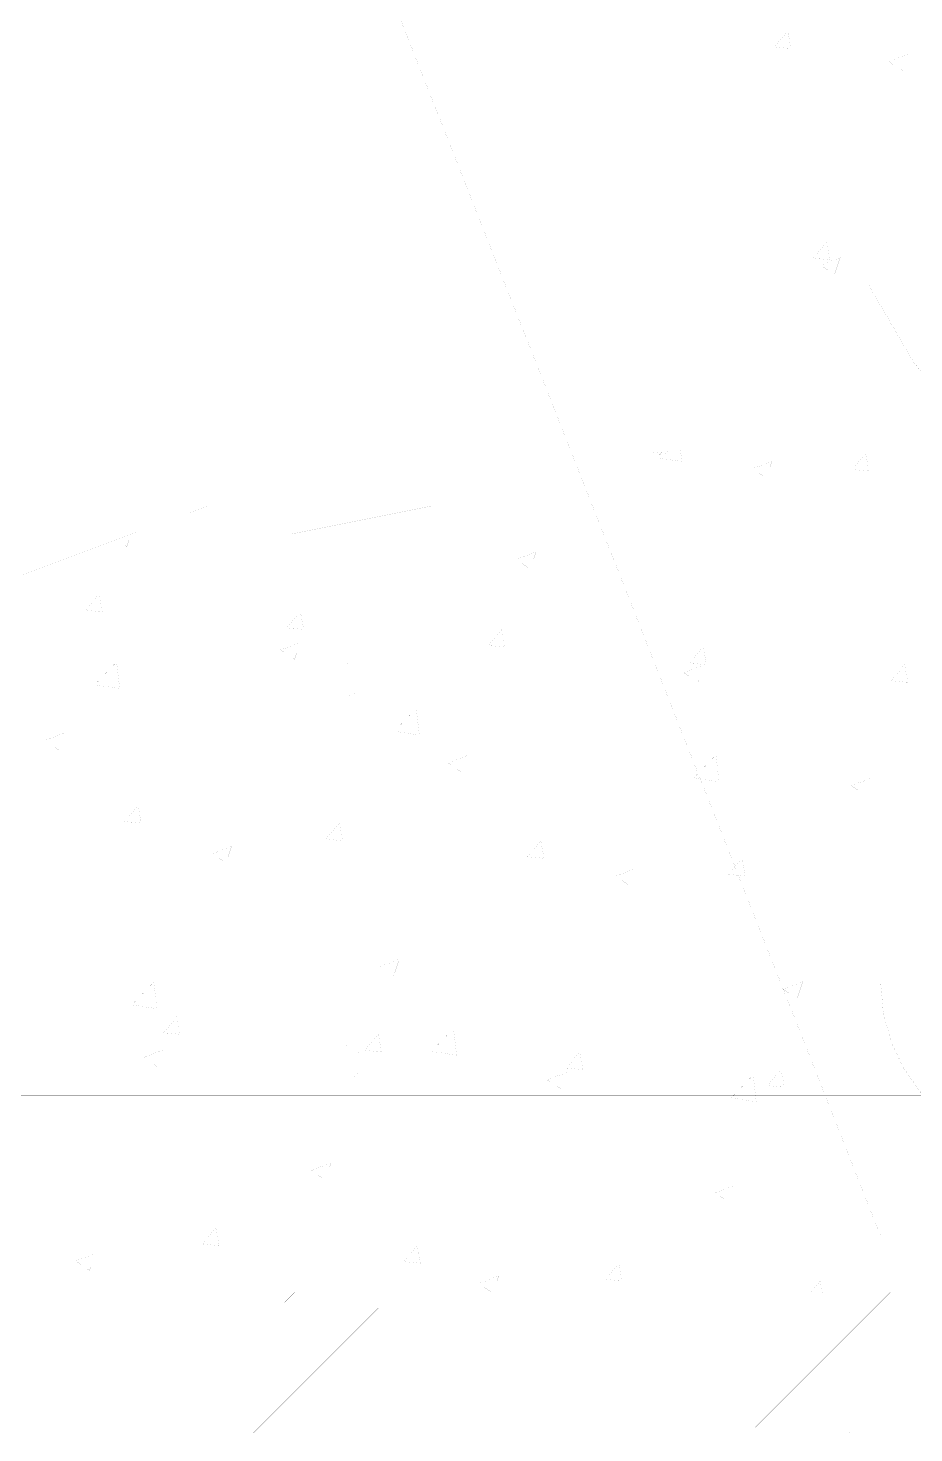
# Model space of a CAD drawing. Header units: millimetres. Extents: x -2171 to 1563, y -1758 to -1505.
# Drawn here: x 1351.681 to 1352.864, y -1615.606 to -1613.73 of the extents above; entities that cross this region are included whole.
import ezdxf

# ---------------------------------------------------------------- set-up
doc = ezdxf.new("R2010")
doc.units = ezdxf.units.MM
doc.linetypes.add('DOT', pattern=[0.025, 0, -0.025])
doc.layers.add('Tablet', color=7, linetype='Continuous', true_color=0x0180ff)

msp = doc.modelspace()

# ---------------------------------------------------------------- linework, layer by layer
at = {"layer": 'Tablet', "color": 1}
msp.add_lwpolyline([(1353.1572, -1611.6685, 0.00006, 0.00006, 0), (1352.6322, -1611.6685, 0.00006, 0.00006, 0), (1352.6322, -1614.2935, 0.00006, 0.00006, 0), (1350.3822, -1614.2935, 0.00006, 0.00006, 0), (1350.3822, -1615.4185, 0.00006, 0.00006, 0), (1353.1572, -1615.4185, 0.00006, 0.00006, 0), (1353.6072, -1615.4185, 0.00006, 0.00006, 0), (1356.7572, -1615.4185, 0.00006, 0.00006, 0), (1356.7572, -1614.2935, 0.00006, 0.00006, 0), (1354.5072, -1614.2935, 0.00006, 0.00006, 0), (1354.5072, -1611.6685, 0.00006, 0.00006, 0), (1353.6072, -1611.6685, 0.00006, 0.00006, 0)], format="xyseb", dxfattribs=at)
for points in [[(1352.4447, -1614.2935, 0.00006, 0.00006, 0), (1352.4447, -1611.6685, 0.00006, 0.00006, 0), (1352.6322, -1611.6685, 0.00006, 0.00006, 0), (1352.6322, -1614.2935, 0.00006, 0.00006, 0)], [(1350.3822, -1615.4185, 0.00006, 0.00006, 0), (1350.3822, -1615.606, 0.00006, 0.00006, 0), (1356.7572, -1615.606, 0.00006, 0.00006, 0), (1356.7572, -1615.4185, 0.00006, 0.00006, 0)]]:
    msp.add_lwpolyline(points, format="xyseb", close=True, dxfattribs=at)
at = {"layer": 'Tablet', "color": 7}
for points in [[(1352.8763, -1611.9318, 0.00006, 0.00006, 0), (1352.8521, -1611.9646, 0.00006, 0.00006, 0), (1352.8343, -1612.0012, 0.00006, 0.00006, 0), (1352.8234, -1612.0404, 0.00006, 0.00006, 0), (1352.8197, -1612.081, 0.00006, 0.00006, 0), (1352.8197, -1615.006, 0.00006, 0.00006, 0), (1352.8231, -1615.0451, 0.00006, 0.00006, 0), (1352.8333, -1615.0829, 0.00006, 0.00006, 0), (1352.8498, -1615.1185, 0.00006, 0.00006, 0), (1352.8723, -1615.1506, 0.00006, 0.00006, 0), (1352.9001, -1615.1783, 0.00006, 0.00006, 0), (1352.9322, -1615.2008, 0.00006, 0.00006, 0), (1352.9677, -1615.2174, 0.00006, 0.00006, 0), (1353.0056, -1615.2276, 0.00006, 0.00006, 0), (1353.0447, -1615.231, 0.00006, 0.00006, 0), (1354.0947, -1615.231, 0.00006, 0.00006, 0), (1354.1338, -1615.2276, 0.00006, 0.00006, 0), (1354.1716, -1615.2174, 0.00006, 0.00006, 0), (1354.2072, -1615.2008, 0.00006, 0.00006, 0), (1354.2393, -1615.1783, 0.00006, 0.00006, 0), (1354.267, -1615.1506, 0.00006, 0.00006, 0)], [(1352.8197, -1614.481, 0.00006, 0.00006, 0), (1350.3822, -1614.481, 0.00006, 0.00006, 0)], [(1352.8197, -1614.556, 0.00006, 0.00006, 0), (1350.3822, -1614.556, 0.00006, 0.00006, 0)]]:
    msp.add_lwpolyline(points, format="xyseb", dxfattribs=at)
at = {"layer": 'Tablet', "color": 8}
for points in [[(1354.2822, -1612.4977, 0.000045, 0.000045, 0), (1354.0572, -1612.5121, 0.000045, 0.000045, 0), (1353.9072, -1612.3865, 0.000045, 0.000045, 0), (1353.6447, -1612.5352, 0.000045, 0.000045, 0), (1353.5322, -1612.4977, 0.000045, 0.000045, 0), (1353.3072, -1612.831, 0.000045, 0.000045, 0), (1353.0822, -1612.681, 0.000045, 0.000045, 0), (1353.0072, -1612.7185, 0.000045, 0.000045, 0), (1352.8506, -1612.756, 0.000045, 0.000045, 0), (1352.7822, -1612.681, 0.000045, 0.000045, 0), (1352.7072, -1612.6435, 0.000045, 0.000045, 0), (1352.6322, -1612.606, 0.000045, 0.000045, 0), (1352.6322, -1614.2935, 0.000045, 0.000045, 0), (1352.2947, -1614.2935, 0.000045, 0.000045, 0), (1352.2197, -1614.3685, 0.000045, 0.000045, 0), (1352.0322, -1614.406, 0.000045, 0.000045, 0), (1351.9197, -1614.3685, 0.000045, 0.000045, 0), (1351.6197, -1614.481, 0.000045, 0.000045, 0)], [(1352.6955, -1613.7341, 0.000045, 0.000045, 0), (1352.6774, -1613.7556, 0.000045, 0.000045, 0)], [(1352.6955, -1613.7341, 0.000045, 0.000045, 0), (1352.6998, -1613.7576, 0.000045, 0.000045, 0)], [(1352.6998, -1613.7576, 0.000045, 0.000045, 0), (1352.6774, -1613.7556, 0.000045, 0.000045, 0)], [(1352.8568, -1613.7649, 0.000045, 0.000045, 0), (1352.8306, -1613.775, 0.000045, 0.000045, 0)], [(1352.8568, -1613.7649, 0.000045, 0.000045, 0), (1352.8492, -1613.7876, 0.000045, 0.000045, 0)], [(1352.8492, -1613.7876, 0.000045, 0.000045, 0), (1352.8306, -1613.775, 0.000045, 0.000045, 0)], [(1352.7475, -1614.0161, 0.000045, 0.000045, 0), (1352.7294, -1614.0377, 0.000045, 0.000045, 0)], [(1352.7475, -1614.0161, 0.000045, 0.000045, 0), (1352.7518, -1614.0396, 0.000045, 0.000045, 0)], [(1352.7518, -1614.0396, 0.000045, 0.000045, 0), (1352.7294, -1614.0377, 0.000045, 0.000045, 0)], [(1352.7656, -1614.0368, 0.000045, 0.000045, 0), (1352.7393, -1614.0469, 0.000045, 0.000045, 0)], [(1352.758, -1614.0595, 0.000045, 0.000045, 0), (1352.7393, -1614.0469, 0.000045, 0.000045, 0)], [(1352.7656, -1614.0368, 0.000045, 0.000045, 0), (1352.758, -1614.0595, 0.000045, 0.000045, 0)], [(1352.5306, -1614.2935, 0.000045, 0.000045, 0), (1352.5206, -1614.3039, 0.000045, 0.000045, 0)], [(1352.534, -1614.2935, 0.000045, 0.000045, 0), (1352.5349, -1614.2982, 0.000045, 0.000045, 0)], [(1352.5522, -1614.2935, 0.000045, 0.000045, 0), (1352.554, -1614.3091, 0.000045, 0.000045, 0)], [(1352.5349, -1614.2982, 0.000045, 0.000045, 0), (1352.5125, -1614.2962, 0.000045, 0.000045, 0)], [(1352.554, -1614.3091, 0.000045, 0.000045, 0), (1352.5206, -1614.3039, 0.000045, 0.000045, 0)], [(1352.6743, -1614.3088, 0.000045, 0.000045, 0), (1352.6481, -1614.3188, 0.000045, 0.000045, 0)], [(1352.6743, -1614.3088, 0.000045, 0.000045, 0), (1352.6667, -1614.3314, 0.000045, 0.000045, 0)], [(1352.7995, -1614.2982, 0.000045, 0.000045, 0), (1352.7814, -1614.3198, 0.000045, 0.000045, 0)], [(1352.7995, -1614.2982, 0.000045, 0.000045, 0), (1352.8039, -1614.3217, 0.000045, 0.000045, 0)], [(1352.6667, -1614.3314, 0.000045, 0.000045, 0), (1352.6481, -1614.3188, 0.000045, 0.000045, 0)], [(1352.8039, -1614.3217, 0.000045, 0.000045, 0), (1352.7814, -1614.3198, 0.000045, 0.000045, 0)], [(1351.818, -1614.4066, 0.000045, 0.000045, 0), (1351.8127, -1614.4223, 0.000045, 0.000045, 0)], [(1351.8127, -1614.4223, 0.000045, 0.000045, 0), (1351.7996, -1614.4135, 0.000045, 0.000045, 0)], [(1352.3593, -1614.4297, 0.000045, 0.000045, 0), (1352.333, -1614.4398, 0.000045, 0.000045, 0)], [(1352.3517, -1614.4524, 0.000045, 0.000045, 0), (1352.333, -1614.4398, 0.000045, 0.000045, 0)], [(1352.3593, -1614.4297, 0.000045, 0.000045, 0), (1352.3517, -1614.4524, 0.000045, 0.000045, 0)], [(1351.7757, -1614.4862, 0.000045, 0.000045, 0), (1351.7576, -1614.5077, 0.000045, 0.000045, 0)], [(1351.7757, -1614.4861, 0.000045, 0.000045, 0), (1351.78, -1614.5097, 0.000045, 0.000045, 0)], [(1351.78, -1614.5097, 0.000045, 0.000045, 0), (1351.7576, -1614.5077, 0.000045, 0.000045, 0)], [(1352.0446, -1614.5097, 0.000045, 0.000045, 0), (1352.0266, -1614.5312, 0.000045, 0.000045, 0)], [(1352.0446, -1614.5097, 0.000045, 0.000045, 0), (1352.049, -1614.5332, 0.000045, 0.000045, 0)], [(1352.049, -1614.5332, 0.000045, 0.000045, 0), (1352.0266, -1614.5312, 0.000045, 0.000045, 0)], [(1352.3136, -1614.5332, 0.000045, 0.000045, 0), (1352.2955, -1614.5548, 0.000045, 0.000045, 0)], [(1352.3136, -1614.5332, 0.000045, 0.000045, 0), (1352.318, -1614.5567, 0.000045, 0.000045, 0)], [(1352.0442, -1614.5507, 0.000045, 0.000045, 0), (1352.0179, -1614.5607, 0.000045, 0.000045, 0)], [(1352.0442, -1614.5507, 0.000045, 0.000045, 0), (1352.0366, -1614.5733, 0.000045, 0.000045, 0)], [(1352.3179, -1614.5567, 0.000045, 0.000045, 0), (1352.2955, -1614.5548, 0.000045, 0.000045, 0)], [(1352.5826, -1614.5567, 0.000045, 0.000045, 0), (1352.5645, -1614.5783, 0.000045, 0.000045, 0)], [(1352.5826, -1614.5567, 0.000045, 0.000045, 0), (1352.5869, -1614.5802, 0.000045, 0.000045, 0)], [(1351.7991, -1614.5767, 0.000045, 0.000045, 0), (1351.7699, -1614.6071, 0.000045, 0.000045, 0)], [(1351.7991, -1614.5767, 0.000045, 0.000045, 0), (1351.8033, -1614.6123, 0.000045, 0.000045, 0)], [(1352.0366, -1614.5733, 0.000045, 0.000045, 0), (1352.0179, -1614.5607, 0.000045, 0.000045, 0)], [(1352.5831, -1614.5807, 0.000045, 0.000045, 0), (1352.5568, -1614.5908, 0.000045, 0.000045, 0)], [(1352.5755, -1614.6034, 0.000045, 0.000045, 0), (1352.5568, -1614.5908, 0.000045, 0.000045, 0)], [(1352.5869, -1614.5803, 0.000045, 0.000045, 0), (1352.5645, -1614.5783, 0.000045, 0.000045, 0)], [(1352.5831, -1614.5807, 0.000045, 0.000045, 0), (1352.5755, -1614.6034, 0.000045, 0.000045, 0)], [(1352.8516, -1614.5803, 0.000045, 0.000045, 0), (1352.8335, -1614.6018, 0.000045, 0.000045, 0)], [(1352.8516, -1614.5803, 0.000045, 0.000045, 0), (1352.8559, -1614.6038, 0.000045, 0.000045, 0)], [(1351.8033, -1614.6123, 0.000045, 0.000045, 0), (1351.7699, -1614.6071, 0.000045, 0.000045, 0)], [(1352.8559, -1614.6038, 0.000045, 0.000045, 0), (1352.8335, -1614.6018, 0.000045, 0.000045, 0)], [(1352.1993, -1614.6388, 0.000045, 0.000045, 0), (1352.1701, -1614.6692, 0.000045, 0.000045, 0)], [(1352.1993, -1614.6388, 0.000045, 0.000045, 0), (1352.2035, -1614.6744, 0.000045, 0.000045, 0)], [(1352.2035, -1614.6744, 0.000045, 0.000045, 0), (1352.1701, -1614.6692, 0.000045, 0.000045, 0)], [(1351.7291, -1614.6716, 0.000045, 0.000045, 0), (1351.7028, -1614.6817, 0.000045, 0.000045, 0)], [(1351.7215, -1614.6943, 0.000045, 0.000045, 0), (1351.7028, -1614.6817, 0.000045, 0.000045, 0)], [(1351.7291, -1614.6716, 0.000045, 0.000045, 0), (1351.7215, -1614.6943, 0.000045, 0.000045, 0)], [(1352.268, -1614.7016, 0.000045, 0.000045, 0), (1352.2418, -1614.7117, 0.000045, 0.000045, 0)], [(1352.268, -1614.7016, 0.000045, 0.000045, 0), (1352.2604, -1614.7243, 0.000045, 0.000045, 0)], [(1352.5996, -1614.7008, 0.000045, 0.000045, 0), (1352.5703, -1614.7313, 0.000045, 0.000045, 0)], [(1352.5996, -1614.7008, 0.000045, 0.000045, 0), (1352.6037, -1614.7364, 0.000045, 0.000045, 0)], [(1352.2604, -1614.7243, 0.000045, 0.000045, 0), (1352.2418, -1614.7117, 0.000045, 0.000045, 0)], [(1352.6037, -1614.7365, 0.000045, 0.000045, 0), (1352.5703, -1614.7313, 0.000045, 0.000045, 0)], [(1352.8069, -1614.7317, 0.000045, 0.000045, 0), (1352.7807, -1614.7418, 0.000045, 0.000045, 0)], [(1352.7993, -1614.7543, 0.000045, 0.000045, 0), (1352.7807, -1614.7418, 0.000045, 0.000045, 0)], [(1352.8069, -1614.7317, 0.000045, 0.000045, 0), (1352.7993, -1614.7543, 0.000045, 0.000045, 0)], [(1351.8277, -1614.7682, 0.000045, 0.000045, 0), (1351.8096, -1614.7898, 0.000045, 0.000045, 0)], [(1351.8277, -1614.7682, 0.000045, 0.000045, 0), (1351.832, -1614.7917, 0.000045, 0.000045, 0)], [(1351.832, -1614.7917, 0.000045, 0.000045, 0), (1351.8096, -1614.7898, 0.000045, 0.000045, 0)], [(1352.0967, -1614.7918, 0.000045, 0.000045, 0), (1352.0786, -1614.8133, 0.000045, 0.000045, 0)], [(1352.0967, -1614.7918, 0.000045, 0.000045, 0), (1352.101, -1614.8153, 0.000045, 0.000045, 0)], [(1352.101, -1614.8153, 0.000045, 0.000045, 0), (1352.0786, -1614.8133, 0.000045, 0.000045, 0)], [(1352.3656, -1614.8153, 0.000045, 0.000045, 0), (1352.3476, -1614.8368, 0.000045, 0.000045, 0)], [(1352.3656, -1614.8153, 0.000045, 0.000045, 0), (1352.37, -1614.8388, 0.000045, 0.000045, 0)], [(1351.9529, -1614.8226, 0.000045, 0.000045, 0), (1351.9267, -1614.8327, 0.000045, 0.000045, 0)], [(1351.9453, -1614.8453, 0.000045, 0.000045, 0), (1351.9267, -1614.8327, 0.000045, 0.000045, 0)], [(1351.9529, -1614.8226, 0.000045, 0.000045, 0), (1351.9453, -1614.8452, 0.000045, 0.000045, 0)], [(1352.37, -1614.8388, 0.000045, 0.000045, 0), (1352.3476, -1614.8368, 0.000045, 0.000045, 0)], [(1352.6346, -1614.8388, 0.000045, 0.000045, 0), (1352.6165, -1614.8604, 0.000045, 0.000045, 0)], [(1352.6346, -1614.8388, 0.000045, 0.000045, 0), (1352.639, -1614.8623, 0.000045, 0.000045, 0)], [(1352.4919, -1614.8526, 0.000045, 0.000045, 0), (1352.4656, -1614.8627, 0.000045, 0.000045, 0)], [(1352.4919, -1614.8526, 0.000045, 0.000045, 0), (1352.4843, -1614.8753, 0.000045, 0.000045, 0)], [(1352.4843, -1614.8753, 0.000045, 0.000045, 0), (1352.4656, -1614.8627, 0.000045, 0.000045, 0)], [(1352.639, -1614.8623, 0.000045, 0.000045, 0), (1352.6165, -1614.8604, 0.000045, 0.000045, 0)], [(1352.1768, -1614.9736, 0.000045, 0.000045, 0), (1352.1505, -1614.9837, 0.000045, 0.000045, 0)], [(1352.1692, -1614.9962, 0.000045, 0.000045, 0), (1352.1505, -1614.9837, 0.000045, 0.000045, 0)], [(1352.1768, -1614.9736, 0.000045, 0.000045, 0), (1352.1692, -1614.9962, 0.000045, 0.000045, 0)], [(1351.8488, -1615.0041, 0.000045, 0.000045, 0), (1351.8196, -1615.0345, 0.000045, 0.000045, 0)], [(1351.8488, -1615.0041, 0.000045, 0.000045, 0), (1351.853, -1615.0397, 0.000045, 0.000045, 0)], [(1352.7157, -1615.0036, 0.000045, 0.000045, 0), (1352.6894, -1615.0137, 0.000045, 0.000045, 0)], [(1352.7157, -1615.0036, 0.000045, 0.000045, 0), (1352.7081, -1615.0263, 0.000045, 0.000045, 0)], [(1352.7081, -1615.0263, 0.000045, 0.000045, 0), (1352.6894, -1615.0137, 0.000045, 0.000045, 0)], [(1351.853, -1615.0397, 0.000045, 0.000045, 0), (1351.8196, -1615.0345, 0.000045, 0.000045, 0)], [(1351.8797, -1615.0503, 0.000045, 0.000045, 0), (1351.8617, -1615.0718, 0.000045, 0.000045, 0)], [(1351.8797, -1615.0503, 0.000045, 0.000045, 0), (1351.8841, -1615.0738, 0.000045, 0.000045, 0)], [(1351.8841, -1615.0738, 0.000045, 0.000045, 0), (1351.8617, -1615.0718, 0.000045, 0.000045, 0)], [(1352.1487, -1615.0738, 0.000045, 0.000045, 0), (1352.1306, -1615.0954, 0.000045, 0.000045, 0)], [(1352.1487, -1615.0738, 0.000045, 0.000045, 0), (1352.153, -1615.0973, 0.000045, 0.000045, 0)], [(1352.2491, -1615.0661, 0.000045, 0.000045, 0), (1352.2198, -1615.0966, 0.000045, 0.000045, 0)], [(1352.2491, -1615.0661, 0.000045, 0.000045, 0), (1352.2532, -1615.1017, 0.000045, 0.000045, 0)], [(1351.8617, -1615.0945, 0.000045, 0.000045, 0), (1351.8354, -1615.1046, 0.000045, 0.000045, 0)], [(1351.8617, -1615.0945, 0.000045, 0.000045, 0), (1351.8541, -1615.1172, 0.000045, 0.000045, 0)], [(1352.153, -1615.0973, 0.000045, 0.000045, 0), (1352.1306, -1615.0954, 0.000045, 0.000045, 0)], [(1352.2532, -1615.1017, 0.000045, 0.000045, 0), (1352.2198, -1615.0966, 0.000045, 0.000045, 0)], [(1352.4177, -1615.0974, 0.000045, 0.000045, 0), (1352.3996, -1615.1189, 0.000045, 0.000045, 0)], [(1352.4177, -1615.0974, 0.000045, 0.000045, 0), (1352.422, -1615.1209, 0.000045, 0.000045, 0)], [(1351.8541, -1615.1172, 0.000045, 0.000045, 0), (1351.8354, -1615.1046, 0.000045, 0.000045, 0)], [(1352.422, -1615.1209, 0.000045, 0.000045, 0), (1352.3996, -1615.1189, 0.000045, 0.000045, 0)], [(1352.4006, -1615.1246, 0.000045, 0.000045, 0), (1352.3744, -1615.1346, 0.000045, 0.000045, 0)], [(1352.393, -1615.1472, 0.000045, 0.000045, 0), (1352.3744, -1615.1346, 0.000045, 0.000045, 0)], [(1352.4006, -1615.1246, 0.000045, 0.000045, 0), (1352.393, -1615.1472, 0.000045, 0.000045, 0)], [(1352.6493, -1615.1282, 0.000045, 0.000045, 0), (1352.6201, -1615.1586, 0.000045, 0.000045, 0)], [(1352.6493, -1615.1282, 0.000045, 0.000045, 0), (1352.6534, -1615.1638, 0.000045, 0.000045, 0)], [(1352.6866, -1615.1209, 0.000045, 0.000045, 0), (1352.6686, -1615.1424, 0.000045, 0.000045, 0)], [(1352.6867, -1615.1209, 0.000045, 0.000045, 0), (1352.691, -1615.1444, 0.000045, 0.000045, 0)], [(1352.691, -1615.1444, 0.000045, 0.000045, 0), (1352.6686, -1615.1424, 0.000045, 0.000045, 0)], [(1352.6534, -1615.1638, 0.000045, 0.000045, 0), (1352.6201, -1615.1586, 0.000045, 0.000045, 0)], [(1352.0855, -1615.2455, 0.000045, 0.000045, 0), (1352.0593, -1615.2556, 0.000045, 0.000045, 0)], [(1352.0855, -1615.2455, 0.000045, 0.000045, 0), (1352.0779, -1615.2682, 0.000045, 0.000045, 0)], [(1352.0779, -1615.2682, 0.000045, 0.000045, 0), (1352.0593, -1615.2556, 0.000045, 0.000045, 0)], [(1352.6245, -1615.2755, 0.000045, 0.000045, 0), (1352.5982, -1615.2856, 0.000045, 0.000045, 0)], [(1352.6168, -1615.2982, 0.000045, 0.000045, 0), (1352.5982, -1615.2856, 0.000045, 0.000045, 0)], [(1352.6245, -1615.2755, 0.000045, 0.000045, 0), (1352.6169, -1615.2982, 0.000045, 0.000045, 0)], [(1351.9318, -1615.3324, 0.000045, 0.000045, 0), (1351.9137, -1615.3539, 0.000045, 0.000045, 0)], [(1351.9318, -1615.3324, 0.000045, 0.000045, 0), (1351.9361, -1615.3559, 0.000045, 0.000045, 0)], [(1351.9361, -1615.3559, 0.000045, 0.000045, 0), (1351.9137, -1615.3539, 0.000045, 0.000045, 0)], [(1352.2007, -1615.3559, 0.000045, 0.000045, 0), (1352.1827, -1615.3774, 0.000045, 0.000045, 0)], [(1352.2007, -1615.3559, 0.000045, 0.000045, 0), (1352.2051, -1615.3794, 0.000045, 0.000045, 0)], [(1351.7704, -1615.3665, 0.000045, 0.000045, 0), (1351.7442, -1615.3765, 0.000045, 0.000045, 0)], [(1351.7628, -1615.3891, 0.000045, 0.000045, 0), (1351.7442, -1615.3765, 0.000045, 0.000045, 0)], [(1351.7705, -1615.3664, 0.000045, 0.000045, 0), (1351.7628, -1615.3891, 0.000045, 0.000045, 0)], [(1352.2051, -1615.3794, 0.000045, 0.000045, 0), (1352.1827, -1615.3774, 0.000045, 0.000045, 0)], [(1352.4697, -1615.3794, 0.000045, 0.000045, 0), (1352.4516, -1615.401, 0.000045, 0.000045, 0)], [(1352.4697, -1615.3794, 0.000045, 0.000045, 0), (1352.474, -1615.4029, 0.000045, 0.000045, 0)], [(1352.3094, -1615.3965, 0.000045, 0.000045, 0), (1352.2831, -1615.4066, 0.000045, 0.000045, 0)], [(1352.3094, -1615.3965, 0.000045, 0.000045, 0), (1352.302, -1615.4185, 0.000045, 0.000045, 0)], [(1352.474, -1615.4029, 0.000045, 0.000045, 0), (1352.4516, -1615.401, 0.000045, 0.000045, 0)], [(1350.3822, -1615.4185, 0.000045, 0.000045, 0), (1356.7572, -1615.4185, 0.000045, 0.000045, 0)], [(1352.3008, -1615.4185, 0.000045, 0.000045, 0), (1352.2831, -1615.4066, 0.000045, 0.000045, 0)], [(1352.7387, -1615.403, 0.000045, 0.000045, 0), (1352.7257, -1615.4185, 0.000045, 0.000045, 0)], [(1352.7387, -1615.403, 0.000045, 0.000045, 0), (1352.7415, -1615.4185, 0.000045, 0.000045, 0)]]:
    msp.add_lwpolyline(points, format="xyseb", dxfattribs=at)
at = {"layer": 'Tablet', "color": 86}
msp.add_lwpolyline([(1351.4322, -1612.4935, 0.000045, 0.000045, 0), (1351.6947, -1612.4935, 0.000045, 0.000045, 0), (1352.8197, -1615.3435, 0.000045, 0.000045, 0), (1353.0447, -1615.3435, 0.000045, 0.000045, 0)], format="xyseb", dxfattribs=at)
at = {"layer": 'Tablet', "color": 9}
for points in [[(1352.6322, -1613.6299, 0.000045, 0.000045, 0), (1352.4447, -1613.8174, 0.000045, 0.000045, 0)], [(1352.6322, -1613.7625, 0.000045, 0.000045, 0), (1352.4447, -1613.95, 0.000045, 0.000045, 0)], [(1352.6322, -1613.8951, 0.000045, 0.000045, 0), (1352.4447, -1614.0826, 0.000045, 0.000045, 0)], [(1352.6322, -1614.0277, 0.000045, 0.000045, 0), (1352.4447, -1614.2152, 0.000045, 0.000045, 0)], [(1352.6322, -1614.1602, 0.000045, 0.000045, 0), (1352.4989, -1614.2935, 0.000045, 0.000045, 0)], [(1351.7717, -1615.4185, 0.000045, 0.000045, 0), (1351.5842, -1615.606, 0.000045, 0.000045, 0)], [(1351.9043, -1615.4185, 0.000045, 0.000045, 0), (1351.7168, -1615.606, 0.000045, 0.000045, 0)], [(1352.0368, -1615.4185, 0.000045, 0.000045, 0), (1351.8493, -1615.606, 0.000045, 0.000045, 0)], [(1352.1694, -1615.4185, 0.000045, 0.000045, 0), (1351.9819, -1615.606, 0.000045, 0.000045, 0)], [(1352.302, -1615.4185, 0.000045, 0.000045, 0), (1352.1145, -1615.606, 0.000045, 0.000045, 0)], [(1352.4346, -1615.4185, 0.000045, 0.000045, 0), (1352.2471, -1615.606, 0.000045, 0.000045, 0)], [(1352.5672, -1615.4185, 0.000045, 0.000045, 0), (1352.3797, -1615.606, 0.000045, 0.000045, 0)], [(1352.6998, -1615.4185, 0.000045, 0.000045, 0), (1352.5123, -1615.606, 0.000045, 0.000045, 0)], [(1352.8323, -1615.4185, 0.000045, 0.000045, 0), (1352.6448, -1615.606, 0.000045, 0.000045, 0)], [(1352.9649, -1615.4185, 0.000045, 0.000045, 0), (1352.7774, -1615.606, 0.000045, 0.000045, 0)]]:
    msp.add_lwpolyline(points, format="xyseb", dxfattribs=at)
at = {"layer": 'Tablet', "color": 7, "linetype": 'DOT'}
msp.add_lwpolyline([(1353.961, -1614.0731, 0.00006, 0.00006, 0), (1353.9002, -1614.1775, 0.00006, 0.00006, 0), (1353.8209, -1614.2685, 0.00006, 0.00006, 0), (1353.7258, -1614.343, 0.00006, 0.00006, 0), (1353.6183, -1614.3981, 0.00006, 0.00006, 0), (1353.5024, -1614.432, 0.00006, 0.00006, 0), (1353.3822, -1614.4435, 0.00006, 0.00006, 0), (1353.262, -1614.432, 0.00006, 0.00006, 0), (1353.146, -1614.3981, 0.00006, 0.00006, 0), (1353.0386, -1614.343, 0.00006, 0.00006, 0), (1352.9435, -1614.2685, 0.00006, 0.00006, 0), (1352.8641, -1614.1775, 0.00006, 0.00006, 0), (1352.8034, -1614.0731, 0.00006, 0.00006, 0)], format="xyseb", dxfattribs=at)
at = {"layer": 'Tablet', "color": 7}
for points in [[(1352.0818, -1614.6005, 0.0000045, 0.0000045, 0), (1352.0823, -1614.5961, 0.0000045, 0.0000045, 0), (1352.0835, -1614.5918, 0.0000045, 0.0000045, 0), (1352.0856, -1614.588, 0.0000045, 0.0000045, 0), (1352.0884, -1614.5845, 0.0000045, 0.0000045, 0), (1352.0918, -1614.5817, 0.0000045, 0.0000045, 0), (1352.0957, -1614.5797, 0.0000045, 0.0000045, 0), (1352.0999, -1614.5784, 0.0000045, 0.0000045, 0), (1352.1043, -1614.578, 0.0000045, 0.0000045, 0), (1352.1087, -1614.5784, 0.0000045, 0.0000045, 0), (1352.1129, -1614.5797, 0.0000045, 0.0000045, 0), (1352.1168, -1614.5817, 0.0000045, 0.0000045, 0), (1352.1202, -1614.5845, 0.0000045, 0.0000045, 0), (1352.123, -1614.588, 0.0000045, 0.0000045, 0), (1352.1251, -1614.5918, 0.0000045, 0.0000045, 0), (1352.1264, -1614.5961, 0.0000045, 0.0000045, 0), (1352.1268, -1614.6005, 0.0000045, 0.0000045, 0), (1352.1264, -1614.6048, 0.0000045, 0.0000045, 0), (1352.1251, -1614.6091, 0.0000045, 0.0000045, 0), (1352.123, -1614.613, 0.0000045, 0.0000045, 0), (1352.1202, -1614.6164, 0.0000045, 0.0000045, 0), (1352.1168, -1614.6192, 0.0000045, 0.0000045, 0), (1352.1129, -1614.6212, 0.0000045, 0.0000045, 0), (1352.1087, -1614.6225, 0.0000045, 0.0000045, 0), (1352.1043, -1614.623, 0.0000045, 0.0000045, 0), (1352.0999, -1614.6225, 0.0000045, 0.0000045, 0), (1352.0957, -1614.6212, 0.0000045, 0.0000045, 0), (1352.0918, -1614.6192, 0.0000045, 0.0000045, 0), (1352.0884, -1614.6164, 0.0000045, 0.0000045, 0), (1352.0856, -1614.613, 0.0000045, 0.0000045, 0), (1352.0835, -1614.6091, 0.0000045, 0.0000045, 0), (1352.0823, -1614.6048, 0.0000045, 0.0000045, 0), (1352.0818, -1614.6005, 0.0000045, 0.0000045, 0)], [(1352.0818, -1615.1115, 0.0000045, 0.0000045, 0), (1352.0823, -1615.1159, 0.0000045, 0.0000045, 0), (1352.0835, -1615.1201, 0.0000045, 0.0000045, 0), (1352.0856, -1615.124, 0.0000045, 0.0000045, 0), (1352.0884, -1615.1274, 0.0000045, 0.0000045, 0), (1352.0918, -1615.1302, 0.0000045, 0.0000045, 0), (1352.0957, -1615.1323, 0.0000045, 0.0000045, 0), (1352.0999, -1615.1336, 0.0000045, 0.0000045, 0), (1352.1043, -1615.134, 0.0000045, 0.0000045, 0), (1352.1087, -1615.1336, 0.0000045, 0.0000045, 0), (1352.1129, -1615.1323, 0.0000045, 0.0000045, 0), (1352.1168, -1615.1302, 0.0000045, 0.0000045, 0), (1352.1202, -1615.1274, 0.0000045, 0.0000045, 0), (1352.123, -1615.124, 0.0000045, 0.0000045, 0), (1352.1251, -1615.1201, 0.0000045, 0.0000045, 0), (1352.1264, -1615.1159, 0.0000045, 0.0000045, 0), (1352.1268, -1615.1115, 0.0000045, 0.0000045, 0), (1352.1264, -1615.1071, 0.0000045, 0.0000045, 0), (1352.1251, -1615.1029, 0.0000045, 0.0000045, 0), (1352.123, -1615.099, 0.0000045, 0.0000045, 0), (1352.1202, -1615.0956, 0.0000045, 0.0000045, 0), (1352.1168, -1615.0928, 0.0000045, 0.0000045, 0), (1352.1129, -1615.0907, 0.0000045, 0.0000045, 0), (1352.1087, -1615.0895, 0.0000045, 0.0000045, 0), (1352.1043, -1615.089, 0.0000045, 0.0000045, 0), (1352.0999, -1615.0895, 0.0000045, 0.0000045, 0), (1352.0957, -1615.0907, 0.0000045, 0.0000045, 0), (1352.0918, -1615.0928, 0.0000045, 0.0000045, 0), (1352.0884, -1615.0956, 0.0000045, 0.0000045, 0), (1352.0856, -1615.099, 0.0000045, 0.0000045, 0), (1352.0835, -1615.1029, 0.0000045, 0.0000045, 0), (1352.0823, -1615.1071, 0.0000045, 0.0000045, 0), (1352.0818, -1615.1115, 0.0000045, 0.0000045, 0)], [(1352.877, -1615.156, 0.00006, 0.00006, 0), (1350.3822, -1615.156, 0.00006, 0.00006, 0), (1350.3822, -1615.231, 0.00006, 0.00006, 0), (1353.0447, -1615.231, 0.00006, 0.00006, 0)]]:
    msp.add_lwpolyline(points, format="xyseb", close=True, dxfattribs=at)

doc.saveas('drawing.dxf')
